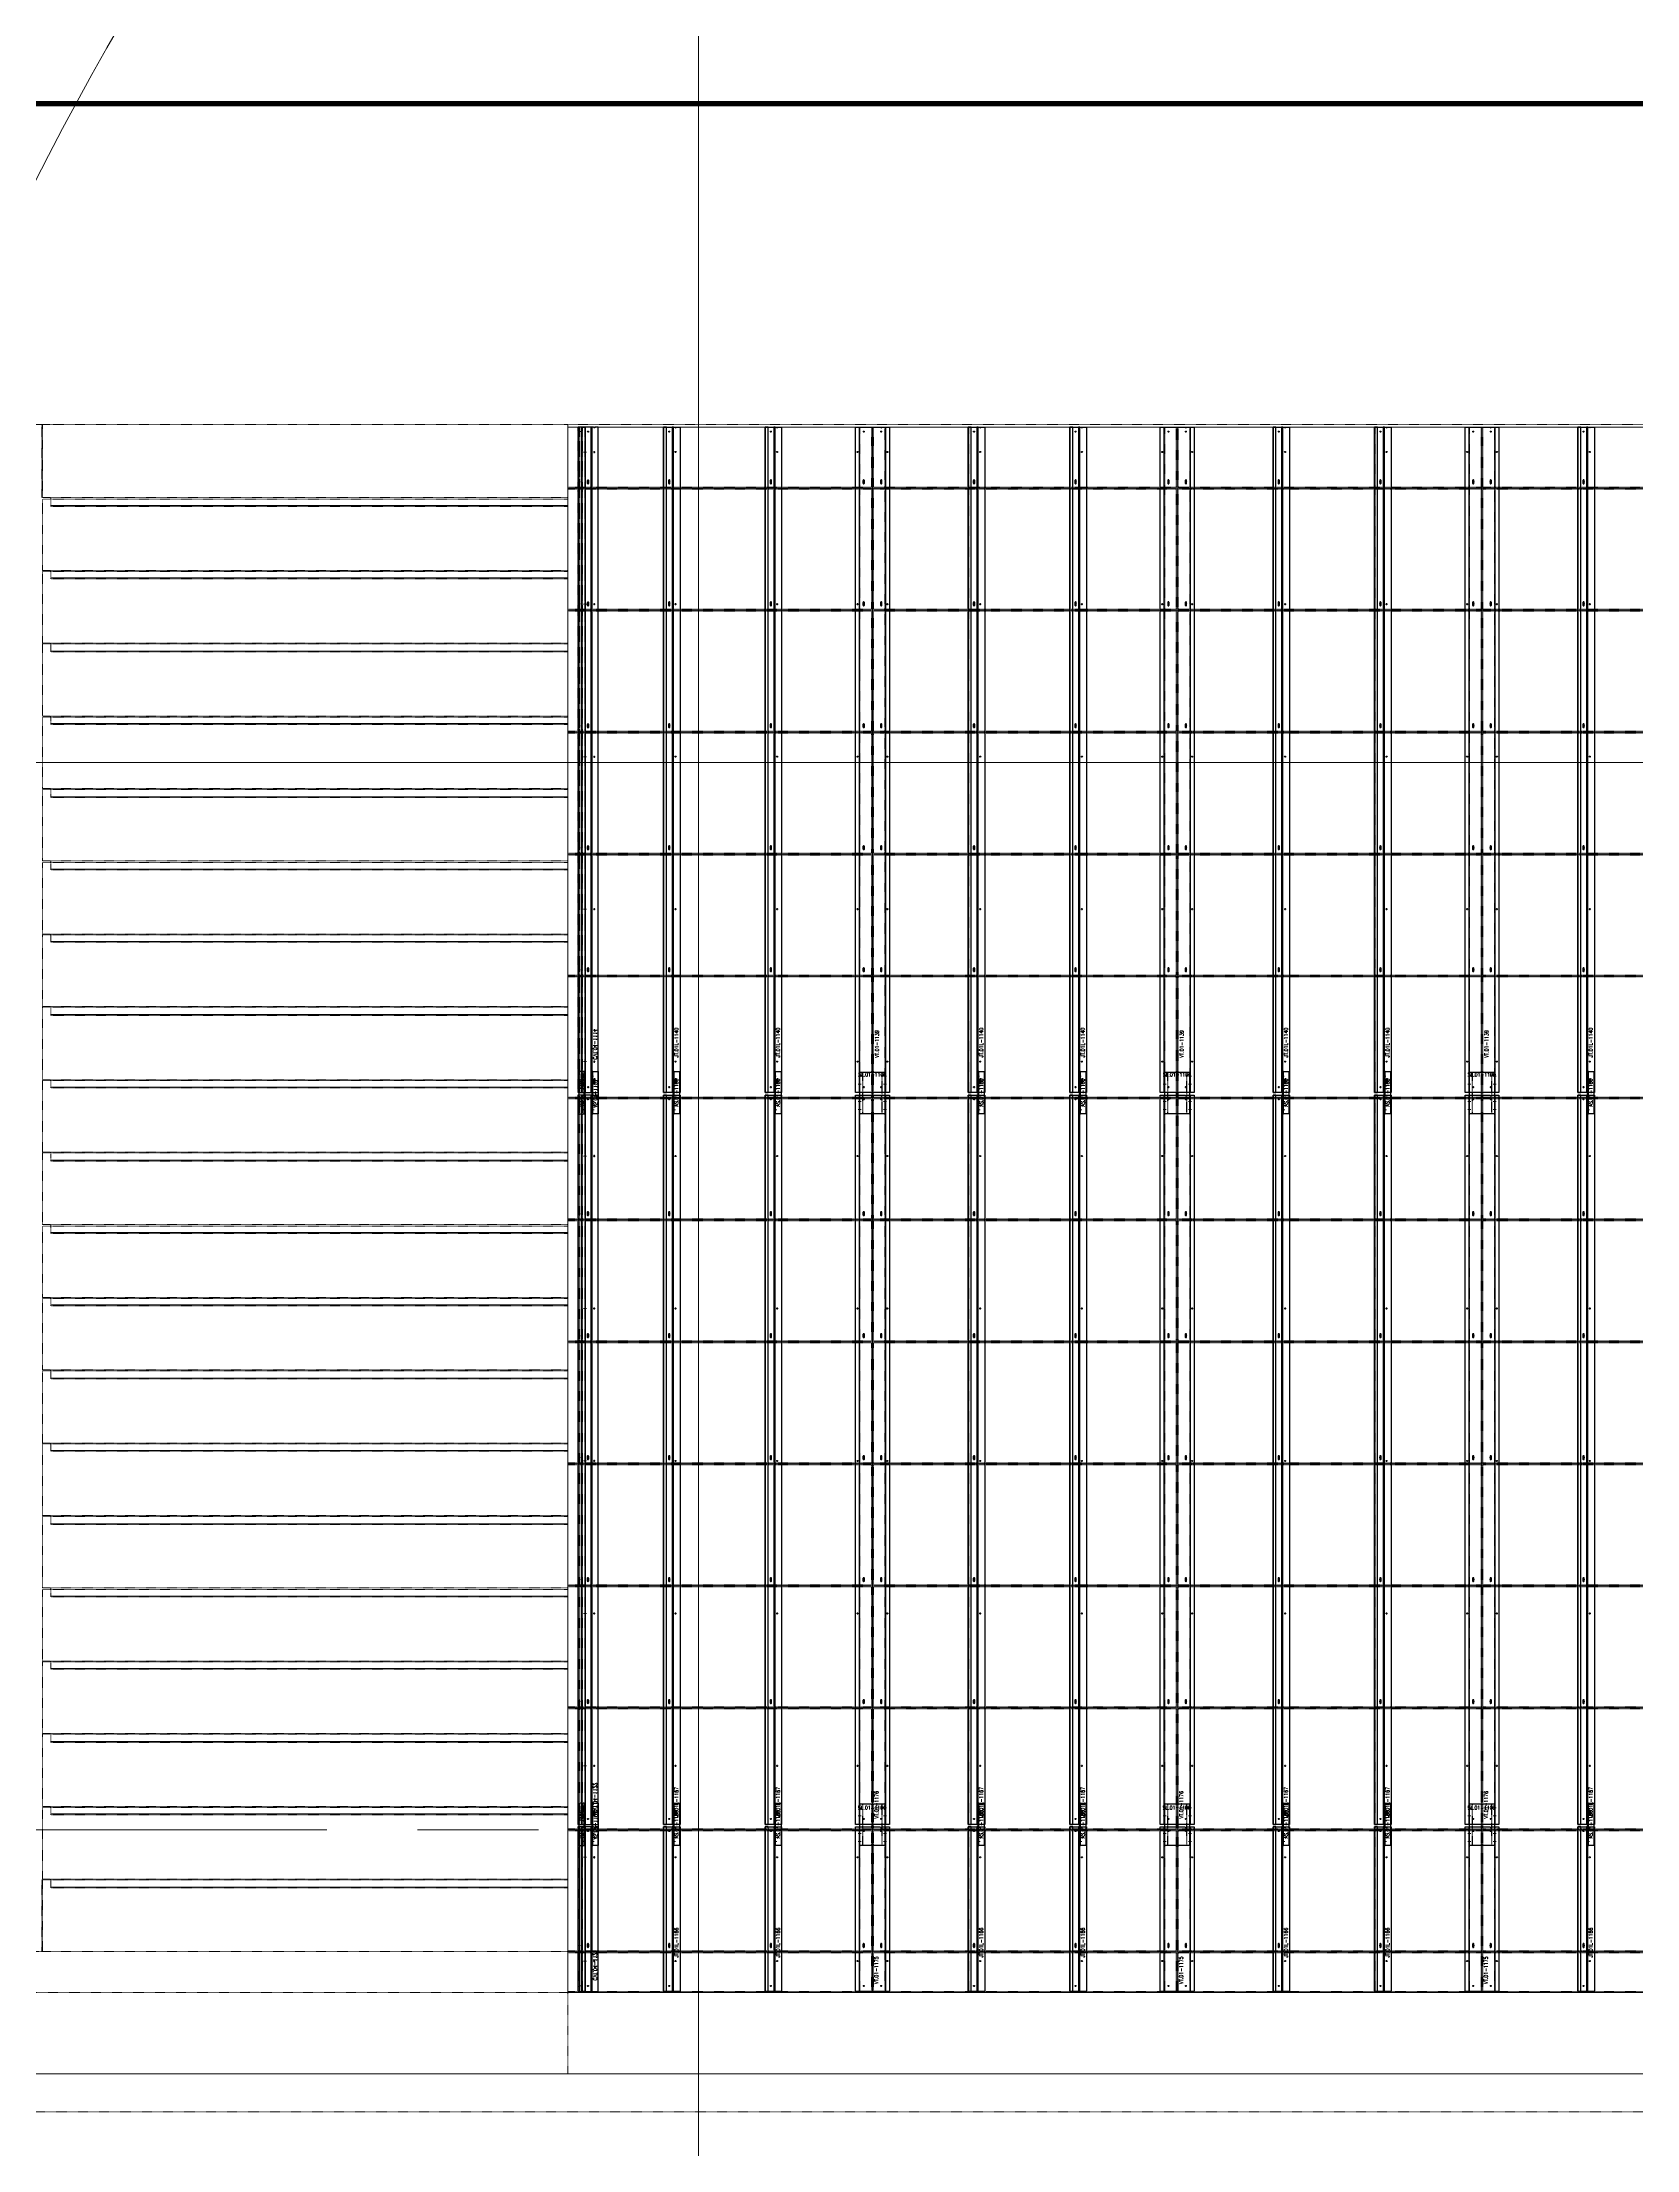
# Model space of a CAD drawing. Header units: inches. Extents: x 841 to 14369, y -4386 to -3225.
# Drawn here: x 5568.3 to 5882.2, y -4053.7 to -3639 of the extents above; entities that cross this region are included whole.
import ezdxf
from ezdxf.xclip import XClip

# ---------------------------------------------------------------- set-up
doc = ezdxf.new("R2010")
doc.units = ezdxf.units.IN
doc.header["$MEASUREMENT"] = 0
doc.header["$XCLIPFRAME"] = 0
for name, pattern in [('INC-200$0$NBK_Hidden', [0.125, 0.083333, -0.041667]), ('NBK_Center', [0.541667, 0.333333, -0.0625, 0.083333, -0.0625]), ('NBK_Center2', [0.270833, 0.166667, -0.03125, 0.041667, -0.03125]), ('NBK_CenterX2', [1.083333, 0.666667, -0.125, 0.166667, -0.125]), ('NBK_Hidden', [0.125, 0.083333, -0.041667]), ('NBK_Hidden2', [0.0625, 0.041667, -0.020833])]:
    doc.linetypes.add(name, pattern=pattern)
doc.layers.get('Defpoints').update_dxf_attribs({"color": 250, "lineweight": 0})
for name, color, linetype, lineweight in [('!Bracket', 11, 'Continuous', 25), ('!Clip - bent', 20, 'Continuous', 25), ('!Dimension', 50, 'Continuous', 5), ('!Extrusion', 140, 'Continuous', 25), ('!Gridline', 112, 'NBK_CenterX2', 5), ('!Linetype_Center', 220, 'NBK_Center', 9), ('!Linetype_Center2', 222, 'NBK_Center2', 9), ('!Linetype_Hidden', 210, 'NBK_Hidden', 9), ('!Misc2', 252, 'NBK_Hidden2', 5), ('INC-200$0$!Linetype_Hidden', 210, 'INC-200$0$NBK_Hidden', 9)]:
    doc.layers.add(name, color=color, linetype=linetype, lineweight=lineweight)
doc.styles.add('Romans', font='romans.shx', dxfattribs={"width": 0.8})

# ---------------------------------------------------------------- blocks, each defined once
blk = doc.blocks.new('A$C5F5E0350')
for p, q in [((-1104, -364.16), (-1104, 165.69)), ((370.98, 0), (-1596.96, 0)), ((-1596.96, -258), (370.98, -258))]:
    blk.add_line(p, q)
blk = doc.blocks.new('A$C5F5E04A0')
at = {"layer": '!Linetype_Center2', "linetype": 'Continuous'}
for p, q in [((-1129.74, 16), (-1129.74, 324)), ((-204.25, 324), (-1129.74, 324)), ((-1069.75, 16), (-1069.75, 324)), ((-1009.75, 16), (-1009.75, 324)), ((-949.75, 16), (-949.75, 324)), ((-1129.74, 312), (-204.25, 312)), ((-1129.74, 288), (-204.25, 288)), ((-1129.74, 264), (-204.25, 264)), ((-1129.74, 240), (-204.25, 240)), ((-1129.74, 216), (-204.25, 216)), ((-1129.74, 192), (-204.25, 192)), ((-1129.74, 168), (-204.25, 168)), ((-1129.74, 144), (-204.25, 144)), ((-1129.74, 120), (-204.25, 120)), ((-1129.74, 96), (-204.25, 96)), ((-1129.74, 72), (-204.25, 72)), ((-1129.74, 48), (-204.25, 48)), ((-1129.74, 24), (-204.25, 24)), ((-1129.74, 16), (-204.25, 16))]:
    blk.add_line(p, q, dxfattribs=at)
at = {"layer": 'INC-200$0$!Linetype_Hidden'}
for points in [[(-1069.94, 324), (-1129.74, 324), (-1129.74, 312.19), (-1069.94, 312.19)], [(-1069.56, 324), (-1009.94, 324), (-1009.94, 312.19), (-1069.56, 312.19)], [(-949.94, 324), (-1009.56, 324), (-1009.56, 312.19), (-949.94, 312.19)], [(-949.56, 324), (-889.94, 324), (-889.94, 312.19), (-949.56, 312.19)], [(-1129.74, 288.19), (-1069.94, 288.19), (-1069.94, 311.81), (-1129.74, 311.81)], [(-1009.94, 288.19), (-1069.56, 288.19), (-1069.56, 311.81), (-1009.94, 311.81)], [(-1009.56, 288.19), (-949.94, 288.19), (-949.94, 311.81), (-1009.56, 311.81)], [(-889.94, 288.19), (-949.56, 288.19), (-949.56, 311.81), (-889.94, 311.81)], [(-1129.74, 287.81), (-1069.94, 287.81), (-1069.94, 264.19), (-1129.74, 264.19)], [(-1009.94, 287.81), (-1069.56, 287.81), (-1069.56, 264.19), (-1009.94, 264.19)], [(-1009.56, 287.81), (-949.94, 287.81), (-949.94, 264.19), (-1009.56, 264.19)], [(-889.94, 287.81), (-949.56, 287.81), (-949.56, 264.19), (-889.94, 264.19)], [(-1129.74, 240.19), (-1069.94, 240.19), (-1069.94, 263.81), (-1129.74, 263.81)], [(-1009.94, 240.19), (-1069.56, 240.19), (-1069.56, 263.81), (-1009.94, 263.81)], [(-1009.56, 240.19), (-949.94, 240.19), (-949.94, 263.81), (-1009.56, 263.81)], [(-889.94, 240.19), (-949.56, 240.19), (-949.56, 263.81), (-889.94, 263.81)], [(-1129.74, 239.81), (-1069.94, 239.81), (-1069.94, 216.19), (-1129.74, 216.19)], [(-1009.94, 239.81), (-1069.56, 239.81), (-1069.56, 216.19), (-1009.94, 216.19)], [(-1009.56, 239.81), (-949.94, 239.81), (-949.94, 216.19), (-1009.56, 216.19)], [(-889.94, 239.81), (-949.56, 239.81), (-949.56, 216.19), (-889.94, 216.19)], [(-1129.74, 192.19), (-1069.94, 192.19), (-1069.94, 215.81), (-1129.74, 215.81)], [(-1009.94, 192.19), (-1069.56, 192.19), (-1069.56, 215.81), (-1009.94, 215.81)], [(-1009.56, 192.19), (-949.94, 192.19), (-949.94, 215.81), (-1009.56, 215.81)], [(-889.94, 192.19), (-949.56, 192.19), (-949.56, 215.81), (-889.94, 215.81)], [(-1129.74, 191.81), (-1069.94, 191.81), (-1069.94, 168.19), (-1129.74, 168.19)], [(-1009.94, 191.81), (-1069.56, 191.81), (-1069.56, 168.19), (-1009.94, 168.19)], [(-1009.56, 191.81), (-949.94, 191.81), (-949.94, 168.19), (-1009.56, 168.19)], [(-889.94, 191.81), (-949.56, 191.81), (-949.56, 168.19), (-889.94, 168.19)], [(-1129.74, 144.19), (-1069.94, 144.19), (-1069.94, 167.81), (-1129.74, 167.81)], [(-1009.94, 144.19), (-1069.56, 144.19), (-1069.56, 167.81), (-1009.94, 167.81)], [(-1009.56, 144.19), (-949.94, 144.19), (-949.94, 167.81), (-1009.56, 167.81)], [(-889.94, 144.19), (-949.56, 144.19), (-949.56, 167.81), (-889.94, 167.81)], [(-1129.74, 143.81), (-1069.94, 143.81), (-1069.94, 120.19), (-1129.74, 120.19)], [(-1009.94, 143.81), (-1069.56, 143.81), (-1069.56, 120.19), (-1009.94, 120.19)], [(-1009.56, 143.81), (-949.94, 143.81), (-949.94, 120.19), (-1009.56, 120.19)], [(-889.94, 143.81), (-949.56, 143.81), (-949.56, 120.19), (-889.94, 120.19)], [(-1129.74, 96.19), (-1069.94, 96.19), (-1069.94, 119.81), (-1129.74, 119.81)], [(-1009.94, 96.19), (-1069.56, 96.19), (-1069.56, 119.81), (-1009.94, 119.81)], [(-1009.56, 96.19), (-949.94, 96.19), (-949.94, 119.81), (-1009.56, 119.81)], [(-889.94, 96.19), (-949.56, 96.19), (-949.56, 119.81), (-889.94, 119.81)], [(-1129.74, 95.81), (-1069.94, 95.81), (-1069.94, 72.19), (-1129.74, 72.19)], [(-1009.94, 95.81), (-1069.56, 95.81), (-1069.56, 72.19), (-1009.94, 72.19)], [(-1009.56, 95.81), (-949.94, 95.81), (-949.94, 72.19), (-1009.56, 72.19)], [(-889.94, 95.81), (-949.56, 95.81), (-949.56, 72.19), (-889.94, 72.19)], [(-1129.74, 71.81), (-1069.94, 71.81), (-1069.94, 48.19), (-1129.74, 48.19)], [(-1009.94, 71.81), (-1069.56, 71.81), (-1069.56, 48.19), (-1009.94, 48.19)], [(-1009.56, 71.81), (-949.94, 71.81), (-949.94, 48.19), (-1009.56, 48.19)], [(-889.94, 71.81), (-949.56, 71.81), (-949.56, 48.19), (-889.94, 48.19)], [(-1129.74, 47.81), (-1069.94, 47.81), (-1069.94, 24.19), (-1129.74, 24.19)], [(-1009.94, 47.81), (-1069.56, 47.81), (-1069.56, 24.19), (-1009.94, 24.19)], [(-1009.56, 47.81), (-949.94, 47.81), (-949.94, 24.19), (-1009.56, 24.19)], [(-889.94, 47.81), (-949.56, 47.81), (-949.56, 24.19), (-889.94, 24.19)], [(-1129.74, 23.81), (-1069.94, 23.81), (-1069.94, 16.19), (-1129.74, 16.19)], [(-1009.94, 23.81), (-1069.56, 23.81), (-1069.56, 16.19), (-1009.94, 16.19)], [(-1009.56, 23.81), (-949.94, 23.81), (-949.94, 16.19), (-1009.56, 16.19)], [(-889.94, 23.81), (-949.56, 23.81), (-949.56, 16.19), (-889.94, 16.19)]]:
    blk.add_lwpolyline(points, close=True, dxfattribs=at)
blk = doc.blocks.new('A$C5F5E0AF2')
for p, q in [((16.75, 66.5), (-1129.74, 66.5)), ((-1129.74, 66.5), (-1129.74, -258))]:
    blk.add_line(p, q)
at = {"lineweight": 13}
for points in [[(-1233.29, 52.16), (-1233.29, 66.5), (-1338.41, 66.5), (-1338.41, 52.16), (-1234.89, 52.16), (-1234.89, 51.84), (-1338.41, 51.84), (-1338.41, 37.76), (-1234.89, 37.76), (-1234.89, 52), (-1234.89, 66.5), (-1234.73, 66.5), (-1231.53, 66.5)], [(-1129.74, 50.4), (-1231.53, 50.4), (-1231.53, 50.56), (-1231.53, 51.84), (-1231.53, 52.16), (-1231.53, 52), (-1231.53, 51.84)], [(-1129.74, 52.16), (-1129.74, 51.84)], [(-1129.74, 36.16), (-1231.53, 36.16), (-1231.53, 36.32), (-1231.53, 37.6), (-1231.53, 37.76), (-1231.53, 37.6)], [(-1231.53, 37.76), (-1231.53, 37.76)], [(-1129.74, 37.76), (-1129.74, 37.6)], [(-1129.74, 23.52), (-1129.74, 23.36), (-1233.13, 23.36), (-1233.13, 9.12), (-1129.74, 9.12), (-1129.74, 21.76), (-1129.74, 21.92), (-1129.74, 23.2)], [(-1231.53, 23.36), (-1231.53, 23.36)], [(-1129.74, 21.76), (-1231.53, 21.76), (-1231.53, 21.92), (-1231.53, 23.2)], [(-1231.53, 9.12), (-1231.53, 9.12)], [(-1129.74, 7.52), (-1231.53, 7.52), (-1231.53, 7.68), (-1231.53, 8.96), (-1231.53, 9.12), (-1231.53, 8.96)], [(-1129.74, 9.12), (-1129.74, 8.96)], [(-1129.74, -5.12), (-1129.74, -5.28), (-1233.13, -5.28), (-1233.13, -19.36), (-1129.74, -19.36), (-1129.74, -6.88), (-1129.74, -6.72), (-1129.74, -5.44)], [(-1231.53, -5.28), (-1231.53, -5.28)], [(-1129.74, -6.88), (-1231.53, -6.88), (-1231.53, -6.72), (-1231.53, -5.44)], [(-1129.74, -21.12), (-1231.53, -21.12), (-1231.53, -20.96), (-1231.53, -19.68), (-1231.53, -19.36), (-1231.53, -19.52), (-1231.53, -19.68)], [(-1129.74, -19.36), (-1129.74, -19.68)], [(-1129.74, -35.36), (-1231.53, -35.36), (-1231.53, -35.2), (-1231.53, -33.92), (-1231.53, -33.76), (-1231.53, -33.92)], [(-1231.53, -33.76), (-1231.53, -33.76)], [(-1129.74, -33.76), (-1129.74, -33.92)], [(-1129.74, -48), (-1129.74, -48.16), (-1233.13, -48.16), (-1233.13, -62.4), (-1129.74, -62.4), (-1129.74, -49.76), (-1129.74, -49.6), (-1129.74, -48.32)], [(-1231.53, -48.16), (-1231.53, -48.16)], [(-1129.74, -49.76), (-1231.53, -49.76), (-1231.53, -49.6), (-1231.53, -48.32)], [(-1129.74, -64), (-1231.53, -64), (-1231.53, -63.84), (-1231.53, -62.56), (-1231.53, -62.4), (-1231.53, -62.56)], [(-1231.53, -62.4), (-1231.53, -62.4)], [(-1129.74, -62.4), (-1129.74, -62.56)], [(-1129.74, -76.64), (-1129.74, -76.8), (-1233.13, -76.8), (-1233.13, -90.88), (-1129.74, -90.88), (-1129.74, -78.4), (-1129.74, -78.24), (-1129.74, -76.96)], [(-1231.53, -76.8), (-1231.53, -76.8)], [(-1129.74, -78.4), (-1231.53, -78.4), (-1231.53, -78.24), (-1231.53, -76.96)], [(-1129.74, -92.64), (-1231.53, -92.64), (-1231.53, -92.48), (-1231.53, -91.2), (-1231.53, -90.88), (-1231.53, -91.04), (-1231.53, -91.2)], [(-1129.74, -90.88), (-1129.74, -91.2)], [(-1129.74, -106.88), (-1231.53, -106.88), (-1231.53, -106.72), (-1231.53, -105.44), (-1231.53, -105.28), (-1231.53, -105.44)], [(-1231.53, -105.28), (-1231.53, -105.28)], [(-1129.74, -105.28), (-1129.74, -105.44)], [(-1129.74, -119.52), (-1129.74, -119.68), (-1233.13, -119.68), (-1233.13, -133.92), (-1129.74, -133.92), (-1129.74, -121.28), (-1129.74, -121.12), (-1129.74, -119.84)], [(-1231.53, -119.68), (-1231.53, -119.68)], [(-1129.74, -121.28), (-1231.53, -121.28), (-1231.53, -121.12), (-1231.53, -119.84)], [(-1129.74, -135.52), (-1231.53, -135.52), (-1231.53, -135.36), (-1231.53, -134.08), (-1231.53, -133.92), (-1231.53, -134.08)], [(-1231.53, -133.92), (-1231.53, -133.92)], [(-1129.74, -133.92), (-1129.74, -134.08)], [(-1129.74, -148.16), (-1129.74, -148.32), (-1233.13, -148.32), (-1233.13, -162.4), (-1129.74, -162.4), (-1129.74, -149.92), (-1129.74, -149.76), (-1129.74, -148.48)], [(-1231.53, -148.32), (-1231.53, -148.32)], [(-1129.74, -149.92), (-1231.53, -149.92), (-1231.53, -149.76), (-1231.53, -148.48)], [(-1129.74, -164.16), (-1231.53, -164.16), (-1231.53, -164), (-1231.53, -162.72), (-1231.53, -162.4), (-1231.53, -162.56), (-1231.53, -162.72)], [(-1129.74, -162.4), (-1129.74, -162.72)], [(-1129.74, -178.4), (-1231.53, -178.4), (-1231.53, -178.24), (-1231.53, -176.96), (-1231.53, -176.8), (-1231.53, -176.96)], [(-1231.53, -176.8), (-1231.53, -176.8)], [(-1129.74, -176.8), (-1129.74, -176.96)], [(-1129.74, -191.04), (-1129.74, -191.2), (-1233.13, -191.2), (-1233.13, -205.44), (-1129.74, -205.44), (-1129.74, -192.8), (-1129.74, -192.64), (-1129.74, -191.36)], [(-1231.53, -191.2), (-1231.53, -191.2)], [(-1129.74, -192.8), (-1231.53, -192.8), (-1231.53, -192.64), (-1231.53, -191.36)], [(-1231.53, -233.92), (-1234.73, -233.92), (-1234.89, -233.92), (-1234.89, -219.84), (-1234.89, -205.44), (-1234.89, -205.6), (-1338.41, -205.6), (-1338.41, -219.68), (-1234.89, -219.68), (-1234.89, -219.84), (-1338.41, -219.84), (-1338.41, -233.92), (-1233.29, -233.92), (-1233.29, -219.84)], [(-1129.74, -207.04), (-1231.53, -207.04), (-1231.53, -206.88), (-1231.53, -205.6), (-1231.53, -205.44), (-1231.53, -205.6)], [(-1231.53, -205.44), (-1231.53, -205.44)], [(-1129.74, -205.44), (-1129.74, -205.6)], [(-1129.74, -219.68), (-1129.74, -219.84), (-1233.13, -219.84), (-1233.13, -233.92), (-1129.74, -233.92), (-1129.74, -221.44), (-1129.74, -221.28), (-1129.74, -220)], [(-1231.53, -219.84), (-1231.53, -219.84)], [(-1129.74, -221.44), (-1231.53, -221.44), (-1231.53, -221.28), (-1231.53, -220)]]:
    blk.add_lwpolyline(points, dxfattribs=at)
for points in [[(-1233.13, 52.16), (-1129.74, 52.16), (-1129.74, 66.5), (-1233.13, 66.5)], [(-1233.13, 37.76), (-1129.74, 37.76), (-1129.74, 50.4), (-1129.74, 50.56), (-1129.74, 51.84), (-1233.13, 51.84)], [(-1129.74, 50.56), (-1231.53, 50.56)], [(-1233.13, 23.52), (-1129.74, 23.52), (-1129.74, 36.16), (-1129.74, 36.32), (-1129.74, 37.6), (-1233.13, 37.6)], [(-1129.74, 36.32), (-1231.53, 36.32)], [(-1231.53, 23.36), (-1231.53, 23.52)], [(-1129.74, 21.92), (-1231.53, 21.92)], [(-1233.13, -5.12), (-1129.74, -5.12), (-1129.74, 7.52), (-1129.74, 7.68), (-1129.74, 8.96), (-1233.13, 8.96)], [(-1129.74, 7.68), (-1231.53, 7.68)], [(-1231.53, -5.28), (-1231.53, -5.12)], [(-1129.74, -6.72), (-1231.53, -6.72)], [(-1233.13, -33.76), (-1129.74, -33.76), (-1129.74, -21.12), (-1129.74, -20.96), (-1129.74, -19.68), (-1233.13, -19.68)], [(-1129.74, -20.96), (-1231.53, -20.96)], [(-1233.13, -48), (-1129.74, -48), (-1129.74, -35.36), (-1129.74, -35.2), (-1129.74, -33.92), (-1233.13, -33.92)], [(-1129.74, -35.2), (-1231.53, -35.2)], [(-1231.53, -48.16), (-1231.53, -48)], [(-1129.74, -49.6), (-1231.53, -49.6)], [(-1233.13, -76.64), (-1129.74, -76.64), (-1129.74, -64), (-1129.74, -63.84), (-1129.74, -62.56), (-1233.13, -62.56)], [(-1129.74, -63.84), (-1231.53, -63.84)], [(-1231.53, -76.8), (-1231.53, -76.64)], [(-1129.74, -78.24), (-1231.53, -78.24)], [(-1233.13, -105.28), (-1129.74, -105.28), (-1129.74, -92.64), (-1129.74, -92.48), (-1129.74, -91.2), (-1233.13, -91.2)], [(-1129.74, -92.48), (-1231.53, -92.48)], [(-1233.13, -119.52), (-1129.74, -119.52), (-1129.74, -106.88), (-1129.74, -106.72), (-1129.74, -105.44), (-1233.13, -105.44)], [(-1129.74, -106.72), (-1231.53, -106.72)], [(-1231.53, -119.68), (-1231.53, -119.52)], [(-1129.74, -121.12), (-1231.53, -121.12)], [(-1233.13, -148.16), (-1129.74, -148.16), (-1129.74, -135.52), (-1129.74, -135.36), (-1129.74, -134.08), (-1233.13, -134.08)], [(-1129.74, -135.36), (-1231.53, -135.36)], [(-1231.53, -148.32), (-1231.53, -148.16)], [(-1129.74, -149.76), (-1231.53, -149.76)], [(-1233.13, -176.8), (-1129.74, -176.8), (-1129.74, -164.16), (-1129.74, -164), (-1129.74, -162.72), (-1233.13, -162.72)], [(-1129.74, -164), (-1231.53, -164)], [(-1233.13, -191.04), (-1129.74, -191.04), (-1129.74, -178.4), (-1129.74, -178.24), (-1129.74, -176.96), (-1233.13, -176.96)], [(-1129.74, -178.24), (-1231.53, -178.24)], [(-1231.53, -191.2), (-1231.53, -191.04)], [(-1129.74, -192.64), (-1231.53, -192.64)], [(-1233.13, -219.68), (-1129.74, -219.68), (-1129.74, -207.04), (-1129.74, -206.88), (-1129.74, -205.6), (-1233.13, -205.6)], [(-1129.74, -206.88), (-1231.53, -206.88)], [(-1231.53, -219.84), (-1231.53, -219.68)], [(-1129.74, -221.28), (-1231.53, -221.28)]]:
    blk.add_lwpolyline(points, close=True, dxfattribs=at)
for points in [[(-1326.09, -242), (16.75, -242), (16.75, -258), (-1326.09, -258)], [(-1355.85, -265.5), (39.22, -265.5), (39.22, -258), (-1355.85, -258)]]:
    blk.add_lwpolyline(points, close=True)
blk = doc.blocks.new('A$C5F5F6268')
at = {"layer": '!Linetype_Hidden'}
blk.add_blockref('A$C5F5E0AF2', (0, 0), dxfattribs=at)
at = {"color": 1}
blk.add_blockref('A$C5F5E04A0', (0, -258), dxfattribs=at)
blk = doc.blocks.new('GRID_ELEV EAST_E')
at = {"layer": '!Gridline'}
for p, q in [((1.6301, -3.0856, 0.1581), (1.6301, 12.211, -9.4452)), ((-6.0487, 8.4812), (9.732, 8.4812)), ((-6.0487, 7.0113), (11.0095, 7.0113)), ((-6.0487, 6.6753), (11.0095, 6.6753))]:
    blk.add_line(p, q, dxfattribs=at)
blk = doc.blocks.new('HOLE SECTION')
at = {"layer": '!Linetype_Center2'}
blk.add_line((-0.33, 0), (0.26, 0), dxfattribs=at)
at = {"layer": '!Misc2'}
blk.add_lwpolyline([(-0.09, 0.1), (0, 0.1), (0, -0.1), (-0.09, -0.1)], close=True, dxfattribs=at)
blk = doc.blocks.new('TAP HOLE_5mm')
at = {"layer": '!Linetype_Center2'}
for points in [[(-0.18, 0), (0.18, 0)], [(0, 0.18), (0, -0.18)]]:
    blk.add_lwpolyline(points, dxfattribs=at)
blk.add_circle((0, 0), 0.101)
blk = doc.blocks.new('WEEP HOLE')
at = {"layer": '!Linetype_Center'}
for p, q in [((-0.22, 0.37), (0.22, 0.37)), ((0, 0.83), (0, -0.08))]:
    blk.add_line(p, q, dxfattribs=at)
at = {"color": 0}
blk.add_lwpolyline([(-0.14, 0.61), (-0.14, 0.14, 0.414214), (0, 0, 0.414214), (0.14, 0.14), (0.14, 0.61, 0.414214), (0, 0.75, 0.414214)], format="xyb", close=True, dxfattribs=at)
blk = doc.blocks.new('19mm WEEP HOLE')
at = {"layer": '!Linetype_Center'}
blk.add_line((-0.37, 0.2), (-0.37, -0.12), dxfattribs=at)
at = {"linetype": 'NBK_Hidden'}
blk.add_lwpolyline([(-0.75, 0.08), (0, 0.08), (0, 0), (-0.75, 0)], close=True, dxfattribs=at)
blk = doc.blocks.new('CLEAR SECTION HOLE')
at = {"layer": '!Linetype_Center2'}
blk.add_line((-0.33, 0), (0.26, 0), dxfattribs=at)
at = {"layer": '!Misc2'}
blk.add_lwpolyline([(-0.08, 0.1), (0, 0.1), (0, -0.1), (-0.08, -0.1)], close=True, dxfattribs=at)
blk = doc.blocks.new('SECTION CLEAR HOLE 1')
at = {"layer": '!Linetype_Center2'}
blk.add_line((-0.33, 0, 0), (0.26, 0, 0), dxfattribs=at)
at = {"layer": '!Misc2'}
blk.add_lwpolyline([(-0.12, 0.1), (0, 0.1), (0, -0.1), (-0.12, -0.1)], close=True, dxfattribs=at)
blk = doc.blocks.new('SLOTTED SECTION1')
at = {"layer": '!Linetype_Center2'}
blk.add_lwpolyline([(-0.24, 0), (0.12, 0)], dxfattribs=at)
at = {"layer": '!Misc2'}
blk.add_lwpolyline([(-0.12, 0.47), (0, 0.47), (0, -0.47), (-0.12, -0.47)], close=True, dxfattribs=at)
blk = doc.blocks.new('SLOTTED HOLE 1')
at = {"layer": '!Linetype_Center'}
for p, q in [((0, 0.55), (0, -0.55)), ((-0.22, 0), (0.22, 0))]:
    blk.add_line(p, q, dxfattribs=at)
at = {"color": 0}
blk.add_lwpolyline([(-0.14, 0.33), (-0.14, -0.33, 0.414214), (0, -0.47, 0.414214), (0.14, -0.33), (0.14, 0.33, 0.414214), (0, 0.47, 0.414214)], format="xyb", close=True, dxfattribs=at)
blk = doc.blocks.new('SL.01-1101')
at = {"layer": '!Bracket'}
for points in [[(4.65, -1.3), (4.65, -0.12), (-3.67, -0.12), (-3.67, -1.3)], [(-3.67, -1.3), (-3.67, -1.18), (4.65, -1.18), (4.65, -1.3)]]:
    blk.add_lwpolyline(points, close=True, dxfattribs=at)
at = {"layer": '!Dimension', "xscale": -1, "rotation": 270}
for name, p in [('SECTION CLEAR HOLE 1', (-2.88, -1.18)), ('SECTION CLEAR HOLE 1', (-1.3, -1.18)), ('SLOTTED SECTION1', (2.15, -1.18)), ('SLOTTED SECTION1', (3.73, -1.18))]:
    blk.add_blockref(name, p, dxfattribs=at)
at = {"layer": '!Extrusion', "xscale": -1, "rotation": 270}
blk.add_blockref('TAP HOLE_5mm', (-2.09, -0.83), dxfattribs=at)
at = {"layer": '!Extrusion', "linetype": 'NBK_Hidden', "xscale": -1, "rotation": 270}
blk.add_blockref('SLOTTED HOLE 1', (2.75, -0.83), dxfattribs=at)
at = {"layer": 'Defpoints', "color": 30, "insert": (0.32, -0.6), "char_height": 0.75, "width": 1.65, "attachment_point": 5, "style": 'Romans'}
blk.add_mtext('AS.01-1101', dxfattribs=at)
blk = doc.blocks.new('AS.01-1100-')
at = {"layer": '!Bracket'}
for points in [[(4.65, 1.33), (4.65, 0.15), (-3.67, 0.15), (-3.67, 1.33)], [(-3.67, 1.33), (-3.67, 1.21), (4.65, 1.21), (4.65, 1.33)]]:
    blk.add_lwpolyline(points, close=True, dxfattribs=at)
at = {"layer": '!Dimension', "rotation": 270}
for name, p in [('SECTION CLEAR HOLE 1', (-2.09, 1.21)), ('SLOTTED SECTION1', (2.75, 1.21))]:
    blk.add_blockref(name, p, dxfattribs=at)
at = {"layer": '!Extrusion', "rotation": 270}
for p in [(-2.88, 0.86, 0), (-1.3, 0.86, 0)]:
    blk.add_blockref('TAP HOLE_5mm', p, dxfattribs=at)
at = {"layer": '!Extrusion', "linetype": 'NBK_Hidden', "rotation": 270}
for p in [(2.15, 0.86), (3.73, 0.86)]:
    blk.add_blockref('SLOTTED HOLE 1', p, dxfattribs=at)
at = {"layer": 'Defpoints', "color": 30, "insert": (0.49, 0.74), "char_height": 0.75, "width": 1.65, "attachment_point": 5, "style": 'Romans'}
blk.add_mtext('AS.01-1100', dxfattribs=at)
blk = doc.blocks.new('CVT.04-1122')
at = {"layer": '!Extrusion'}
blk.add_lwpolyline([(0, 0), (0, 143.5), (0.63, 143.5, 1), (0.91, 143.5), (3.97, 143.5), (3.97, 0)], format="xyb", close=True, dxfattribs=at)
for points in [[(1.18, 0), (1.18, 143.5), (1.44, 143.5), (1.44, 0)], [(3.21, 0), (3.21, 143.5), (2.56, 143.5), (2.56, 0)]]:
    blk.add_lwpolyline(points, close=True, dxfattribs=at)
at = {"layer": '!Extrusion', "linetype": 'NBK_Hidden'}
for points in [[(2.55, 0), (2.55, 143.5), (2.64, 143.5), (2.64, 0)], [(3.11, 0), (3.11, 143.5), (3.21, 143.5), (3.21, 0)], [(3.61, 0), (3.61, 143.5), (3.69, 143.5), (3.69, 0)], [(3.93, 0), (3.93, 143.5), (3.83, 143.5), (3.83, 0)]]:
    blk.add_lwpolyline(points, close=True, dxfattribs=at)
at = {"layer": '!Dimension'}
for name, p in [('CLEAR SECTION HOLE', (3.69, 142.67)), ('HOLE SECTION', (2.64, 131.5)), ('HOLE SECTION', (2.64, 101.5)), ('HOLE SECTION', (2.64, 71.5)), ('HOLE SECTION', (2.64, 41.5)), ('HOLE SECTION', (2.64, 11.5)), ('CLEAR SECTION HOLE', (3.69, 1.06))]:
    blk.add_blockref(name, p, dxfattribs=at)
at = {"layer": '!Extrusion', "xscale": -1}
for name, p in [('TAP HOLE_5mm', (2, 142.67)), ('WEEP HOLE', (2, 119.78)), ('WEEP HOLE', (2, 95.78)), ('WEEP HOLE', (2, 71.78)), ('WEEP HOLE', (2, 47.78)), ('WEEP HOLE', (2, 23.78)), ('TAP HOLE_5mm', (2, 1.06))]:
    blk.add_blockref(name, p, dxfattribs=at)
at = {"layer": '!Extrusion'}
for p in [(0.77, 131.5), (0.77, 101.5), (0.77, 71.5), (0.77, 41.5), (0.77, 11.5)]:
    blk.add_blockref('TAP HOLE_5mm', p, dxfattribs=at)
at = {"layer": '!Extrusion', "rotation": 270}
for p in [(3.61, 119.78), (3.61, 95.78), (3.61, 71.78), (3.61, 47.78), (3.61, 23.78)]:
    blk.add_blockref('19mm WEEP HOLE', p, dxfattribs=at)
at = {"color": 144, "rotation": 90}
for name, p in [('SL.01-1101', (-0.12, 143.5)), ('AS.01-1100-', (3.97, 143.5))]:
    blk.add_blockref(name, p, dxfattribs=at)
at = {"layer": 'Defpoints', "color": 3, "insert": (0.58, 5.18), "char_height": 0.75, "width": 1.65, "attachment_point": 5, "rotation": 90, "style": 'Romans'}
blk.add_mtext('CVT.04-1122', dxfattribs=at)
blk = doc.blocks.new('CVT.04-1121')
at = {"layer": '!Extrusion'}
blk.add_lwpolyline([(0, 0), (0, 32.4), (0.63, 32.4, 1), (0.91, 32.4), (3.97, 32.4), (3.97, 0)], format="xyb", close=True, dxfattribs=at)
for points in [[(1.18, 0), (1.18, 32.4), (1.44, 32.4), (1.44, 0)], [(3.21, 0), (3.21, 32.4), (2.56, 32.4), (2.56, 0)]]:
    blk.add_lwpolyline(points, close=True, dxfattribs=at)
at = {"layer": '!Extrusion', "linetype": 'NBK_Hidden'}
for points in [[(2.55, 0), (2.55, 32.4), (2.64, 32.4), (2.64, 0)], [(3.11, 0), (3.11, 32.4), (3.21, 32.4), (3.21, 0)], [(3.61, 0), (3.61, 32.4), (3.69, 32.4), (3.69, 0)], [(3.93, 0), (3.93, 32.4), (3.83, 32.4), (3.83, 0)]]:
    blk.add_lwpolyline(points, close=True, dxfattribs=at)
at = {"layer": '!Dimension'}
for name, p in [('CLEAR SECTION HOLE', (3.69, 31.57)), ('HOLE SECTION', (2.64, 26.4)), ('HOLE SECTION', (2.64, 6)), ('CLEAR SECTION HOLE', (3.69, 1.09))]:
    blk.add_blockref(name, p, dxfattribs=at)
at = {"layer": '!Extrusion', "xscale": -1}
for name, p in [('TAP HOLE_5mm', (2, 31.57)), ('WEEP HOLE', (2, 8.68)), ('TAP HOLE_5mm', (2, 1.09))]:
    blk.add_blockref(name, p, dxfattribs=at)
at = {"layer": '!Extrusion'}
for p in [(0.77, 26.4), (0.77, 6)]:
    blk.add_blockref('TAP HOLE_5mm', p, dxfattribs=at)
at = {"layer": '!Extrusion', "rotation": 270}
blk.add_blockref('19mm WEEP HOLE', (3.61, 8.68), dxfattribs=at)
at = {"color": 144, "rotation": 90}
for name, p in [('SL.01-1101', (-0.12, 32.4)), ('AS.01-1100-', (3.97, 32.4))]:
    blk.add_blockref(name, p, dxfattribs=at)
at = {"layer": 'Defpoints', "color": 3, "insert": (0.58, 5.18), "char_height": 0.75, "width": 1.65, "attachment_point": 5, "rotation": 90, "style": 'Romans'}
blk.add_mtext('CVT.04-1121', dxfattribs=at)
blk = doc.blocks.new('AS.01-1100')
at = {"layer": '!Bracket'}
for points in [[(-1.3, 4.65), (-0.12, 4.65), (-0.12, -3.67), (-1.3, -3.67)], [(-1.3, -3.67), (-1.18, -3.67), (-1.18, 4.65), (-1.3, 4.65)]]:
    blk.add_lwpolyline(points, close=True, dxfattribs=at)
at = {"layer": '!Dimension'}
for name, p in [('SLOTTED SECTION1', (-1.18, 3.73)), ('SLOTTED SECTION1', (-1.18, 2.15)), ('SECTION CLEAR HOLE 1', (-1.18, -1.3)), ('SECTION CLEAR HOLE 1', (-1.18, -2.88))]:
    blk.add_blockref(name, p, dxfattribs=at)
at = {"layer": '!Extrusion', "linetype": 'NBK_Hidden'}
blk.add_blockref('SLOTTED HOLE 1', (-0.83, 2.75), dxfattribs=at)
at = {"layer": '!Extrusion', "rotation": 360}
blk.add_blockref('TAP HOLE_5mm', (-0.83, -2.09), dxfattribs=at)
at = {"layer": 'Defpoints', "color": 30, "insert": (-0.71, 0.49), "char_height": 0.75, "width": 1.65, "attachment_point": 5, "rotation": 90, "style": 'Romans'}
blk.add_mtext('AS.01-1100', dxfattribs=at)
blk = doc.blocks.new('JT.01L-1167')
at = {"layer": '!Extrusion'}
blk.add_lwpolyline([(3.25, 0), (0, 0), (0, 143.5), (2.22, 143.5, 1), (2.5, 143.5), (3.25, 143.5)], format="xyb", close=True, dxfattribs=at)
at = {"layer": '!Extrusion', "linetype": 'NBK_Hidden'}
for points in [[(0, 143.5), (0, 0), (0.08, 0), (0.08, 143.5)], [(1.87, 143.5), (1.87, 0), (1.95, 0), (1.95, 143.5)]]:
    blk.add_lwpolyline(points, close=True, dxfattribs=at)
at = {"layer": '!Extrusion'}
for points in [[(0, 143.5), (0, 0), (0.57, 0), (0.57, 143.5)], [(1.69, 143.5), (1.69, 0), (1.95, 0), (1.95, 143.5)]]:
    blk.add_lwpolyline(points, close=True, dxfattribs=at)
at = {"layer": '!Dimension'}
blk.add_blockref('AS.01-1100', (3.25, 143.5), dxfattribs=at)
at = {"layer": '!Extrusion', "rotation": 360}
for p in [(1.13, 142.67), (2.36, 131.5), (2.36, 101.5), (2.36, 71.5), (2.36, 41.5), (2.36, 11.5), (1.13, 1.06)]:
    blk.add_blockref('TAP HOLE_5mm', p, dxfattribs=at)
at = {"layer": '!Extrusion'}
for p in [(1.13, 119.78), (1.13, 95.78), (1.13, 71.78), (1.13, 47.78), (1.13, 23.78)]:
    blk.add_blockref('WEEP HOLE', p, dxfattribs=at)
at = {"layer": 'Defpoints', "color": 2, "insert": (2.54, 4.4), "char_height": 0.75, "width": 1.65, "attachment_point": 5, "rotation": 90, "style": 'Romans'}
blk.add_mtext('JT.01L-1167', dxfattribs=at)
blk = doc.blocks.new('JT.01L-1166')
at = {"layer": '!Extrusion'}
blk.add_lwpolyline([(3.25, 0), (0, 0), (0, 32.4), (2.22, 32.4, 1), (2.5, 32.4), (3.25, 32.4)], format="xyb", close=True, dxfattribs=at)
at = {"layer": '!Extrusion', "linetype": 'NBK_Hidden'}
for points in [[(0, 32.4), (0, 0), (0.08, 0), (0.08, 32.4)], [(1.87, 32.4), (1.87, 0), (1.95, 0), (1.95, 32.4)]]:
    blk.add_lwpolyline(points, close=True, dxfattribs=at)
at = {"layer": '!Extrusion'}
for points in [[(0, 32.4), (0, 0), (0.57, 0), (0.57, 32.4)], [(1.69, 32.4), (1.69, 0), (1.95, 0), (1.95, 32.4)]]:
    blk.add_lwpolyline(points, close=True, dxfattribs=at)
at = {"layer": '!Dimension'}
blk.add_blockref('AS.01-1100', (3.25, 32.4), dxfattribs=at)
at = {"layer": '!Extrusion', "rotation": 360}
for p in [(1.13, 31.57), (2.36, 26.4), (2.36, 6), (1.13, 1.09)]:
    blk.add_blockref('TAP HOLE_5mm', p, dxfattribs=at)
at = {"layer": '!Extrusion'}
blk.add_blockref('WEEP HOLE', (1.13, 8.68), dxfattribs=at)
at = {"layer": 'Defpoints', "color": 2, "insert": (2.54, 9.62), "char_height": 0.75, "width": 1.65, "attachment_point": 5, "rotation": 90, "style": 'Romans'}
blk.add_mtext('JT.01L-1166', dxfattribs=at)
blk = doc.blocks.new('SLOTTED SECTION HOLE')
at = {"layer": '!Linetype_Center2'}
blk.add_line((-0.33, 0), (0.26, 0), dxfattribs=at)
at = {"layer": '!Misc2'}
blk.add_lwpolyline([(-0.08, 0.47), (0, 0.47), (0, -0.47), (-0.08, -0.47)], close=True, dxfattribs=at)
blk = doc.blocks.new('VT.01-1176')
at = {"layer": '!Extrusion'}
blk.add_lwpolyline([(-2.45, 148.03), (2.45, 148.03), (2.45, 139.83), (-2.45, 139.83)], close=True, dxfattribs=at)
at = {"layer": '!Extrusion', "linetype": 'NBK_Hidden2'}
blk.add_lwpolyline([(-1.86, 148.03), (1.86, 148.03), (1.86, 139.83), (-1.86, 139.83)], close=True, dxfattribs=at)
at = {"layer": '!Extrusion'}
blk.add_lwpolyline([(3.33, 0), (-3.33, 0), (-3.33, 143.5), (1.58, 143.5, 1), (1.86, 143.5), (3.33, 143.5)], format="xyb", close=True, dxfattribs=at)
blk.add_lwpolyline([(1.86, 143.5), (2.54, 143.5), (2.54, 0), (-2.54, 0), (-2.54, 143.5), (1.58, 143.5)], dxfattribs=at)
at = {"layer": '!Extrusion', "linetype": 'NBK_Hidden'}
blk.add_lwpolyline([(1.86, 143.5), (2.46, 143.5), (2.46, 0), (-2.46, 0), (-2.46, 143.5), (1.58, 143.5)], dxfattribs=at)
at = {"layer": '!Dimension', "rotation": 360}
for name, p in [('CLEAR SECTION HOLE', (-2.46, 142.21)), ('CLEAR SECTION HOLE', (2.54, 142.21)), ('CLEAR SECTION HOLE', (-2.46, 140.63)), ('CLEAR SECTION HOLE', (2.54, 140.63)), ('SLOTTED SECTION HOLE', (-2.46, 3.23)), ('SLOTTED SECTION HOLE', (-2.46, 1.65)), ('SLOTTED SECTION HOLE', (2.54, 3.23)), ('SLOTTED SECTION HOLE', (2.54, 1.65))]:
    blk.add_blockref(name, p, dxfattribs=at)
at = {"layer": '!Extrusion', "rotation": 360}
for name, p in [('TAP HOLE_5mm', (-1.72, 142.67)), ('TAP HOLE_5mm', (1.72, 142.67)), ('TAP HOLE_5mm', (-2.93, 131.5)), ('TAP HOLE_5mm', (2.93, 131.5)), ('WEEP HOLE', (-1.72, 119.78)), ('WEEP HOLE', (1.72, 119.78)), ('TAP HOLE_5mm', (-2.93, 101.5)), ('TAP HOLE_5mm', (2.93, 101.5)), ('WEEP HOLE', (-1.72, 95.78)), ('WEEP HOLE', (1.72, 95.78)), ('TAP HOLE_5mm', (-2.93, 71.5)), ('WEEP HOLE', (-1.72, 71.78)), ('WEEP HOLE', (1.72, 71.78)), ('TAP HOLE_5mm', (2.93, 71.5)), ('WEEP HOLE', (-1.72, 47.78)), ('WEEP HOLE', (1.72, 47.78)), ('TAP HOLE_5mm', (-2.93, 41.5)), ('TAP HOLE_5mm', (2.93, 41.5)), ('WEEP HOLE', (-1.72, 23.78)), ('WEEP HOLE', (1.72, 23.78)), ('TAP HOLE_5mm', (-2.93, 11.5)), ('TAP HOLE_5mm', (2.93, 11.5)), ('TAP HOLE_5mm', (-1.72, 1.06)), ('TAP HOLE_5mm', (1.72, 1.06))]:
    blk.add_blockref(name, p, dxfattribs=at)
at = {"layer": 'Defpoints', "color": 30, "insert": (-0.03, 147.53), "char_height": 0.75, "width": 1.65, "attachment_point": 5, "style": 'Romans'}
blk.add_mtext('SL.01-1100', dxfattribs=at)
at = {"layer": 'Defpoints', "color": 1, "insert": (0.8, 3.84), "char_height": 0.75, "width": 1.65, "attachment_point": 5, "rotation": 90, "style": 'Romans'}
blk.add_mtext('VT.01-1176', dxfattribs=at)
blk = doc.blocks.new('VT.01-1175')
at = {"layer": '!Extrusion'}
blk.add_lwpolyline([(-2.45, 36.93), (2.45, 36.93), (2.45, 28.73), (-2.45, 28.73)], close=True, dxfattribs=at)
at = {"layer": '!Extrusion', "linetype": 'NBK_Hidden2'}
blk.add_lwpolyline([(-1.86, 36.93), (1.86, 36.93), (1.86, 28.73), (-1.86, 28.73)], close=True, dxfattribs=at)
at = {"layer": '!Extrusion'}
blk.add_lwpolyline([(3.33, 0), (-3.33, 0), (-3.33, 32.4), (1.58, 32.4, 1), (1.86, 32.4), (3.33, 32.4)], format="xyb", close=True, dxfattribs=at)
blk.add_lwpolyline([(1.86, 32.4), (2.54, 32.4), (2.54, 0), (-2.54, 0), (-2.54, 32.4), (1.58, 32.4)], dxfattribs=at)
at = {"layer": '!Extrusion', "linetype": 'NBK_Hidden'}
blk.add_lwpolyline([(1.86, 32.4), (2.46, 32.4), (2.46, 0), (-2.46, 0), (-2.46, 32.4), (1.58, 32.4)], dxfattribs=at)
at = {"layer": '!Dimension', "rotation": 360}
for p in [(-2.46, 31.1), (-2.46, 29.52), (2.54, 31.1), (2.54, 29.52)]:
    blk.add_blockref('CLEAR SECTION HOLE', p, dxfattribs=at)
at = {"layer": '!Extrusion'}
for name, p in [('TAP HOLE_5mm', (-1.72, 31.57)), ('TAP HOLE_5mm', (1.72, 31.57)), ('TAP HOLE_5mm', (-2.93, 26.4)), ('TAP HOLE_5mm', (2.93, 26.4)), ('WEEP HOLE', (-1.72, 8.68)), ('WEEP HOLE', (1.72, 8.68)), ('TAP HOLE_5mm', (-2.93, 6)), ('TAP HOLE_5mm', (2.93, 6)), ('TAP HOLE_5mm', (-1.72, 1.09)), ('TAP HOLE_5mm', (1.72, 1.09))]:
    blk.add_blockref(name, p, dxfattribs=at)
at = {"layer": 'Defpoints', "color": 30, "insert": (-0.07, 36.17), "char_height": 0.75, "width": 1.65, "attachment_point": 5, "style": 'Romans'}
blk.add_mtext('SL.01-1100', dxfattribs=at)
at = {"layer": 'Defpoints', "color": 1, "insert": (0.77, 4.18), "char_height": 0.75, "width": 1.65, "attachment_point": 5, "rotation": 90, "style": 'Romans'}
blk.add_mtext('VT.01-1175', dxfattribs=at)
blk = doc.blocks.new('JT.01L-1140')
at = {"layer": '!Extrusion'}
for points in [[(-2.68, 0), (-2.68, 130.92), (-3.25, 130.92), (-3.25, 0)], [(-1.3, 0), (-1.3, 130.92), (-1.56, 130.92), (-1.56, 0)]]:
    blk.add_lwpolyline(points, close=True, dxfattribs=at)
blk.add_lwpolyline([(-3.25, 0), (-3.25, 130.92), (-1.02, 130.92, 1), (-0.75, 130.92), (0, 130.92), (0, 0)], format="xyb", close=True, dxfattribs=at)
at = {"layer": '!Extrusion', "linetype": 'NBK_Hidden'}
for points in [[(-3.17, 0), (-3.17, 130.92), (-3.25, 130.92), (-3.25, 0)], [(-1.3, 0), (-1.3, 130.92), (-1.38, 130.92), (-1.38, 0)]]:
    blk.add_lwpolyline(points, close=True, dxfattribs=at)
at = {"layer": '!Extrusion', "rotation": 360}
for p in [(-2.12, 130.04), (-0.89, 126.03), (-0.89, 96.08), (-0.89, 66.08), (-0.89, 36.08), (-0.89, 6.08), (-2.12, 1.06)]:
    blk.add_blockref('TAP HOLE_5mm', p, dxfattribs=at)
at = {"layer": '!Extrusion'}
for p in [(-2.12, 119.78), (-2.12, 95.78), (-2.12, 71.78), (-2.12, 47.78), (-2.12, 23.78)]:
    blk.add_blockref('WEEP HOLE', p, dxfattribs=at)
at = {"layer": 'Defpoints', "color": 2, "insert": (-0.71, 9.82), "char_height": 0.75, "width": 1.65, "attachment_point": 5, "rotation": 90, "style": 'Romans'}
blk.add_mtext('JT.01L-1140', dxfattribs=at)
blk = doc.blocks.new('VT.01-1139-')
at = {"layer": '!Extrusion'}
blk.add_lwpolyline([(3.33, 0), (-3.33, 0), (-3.33, 130.92), (1.58, 130.92, 1), (1.86, 130.92), (3.33, 130.92)], format="xyb", close=True, dxfattribs=at)
blk.add_lwpolyline([(1.86, 130.92), (2.54, 130.92), (2.54, 0), (-2.54, 0), (-2.54, 130.92), (1.58, 130.92)], dxfattribs=at)
at = {"layer": '!Extrusion', "linetype": 'NBK_Hidden'}
blk.add_lwpolyline([(1.86, 130.92), (2.46, 130.92), (2.46, 0), (-2.46, 0), (-2.46, 130.92), (1.58, 130.92)], dxfattribs=at)
at = {"layer": '!Dimension', "rotation": 360}
for p in [(-2.46, 3.23), (-2.46, 1.65), (2.54, 3.23), (2.54, 1.65)]:
    blk.add_blockref('SLOTTED SECTION HOLE', p, dxfattribs=at)
at = {"layer": '!Extrusion', "rotation": 360}
for name, p in [('TAP HOLE_5mm', (-1.72, 130.04)), ('TAP HOLE_5mm', (1.72, 130.04)), ('TAP HOLE_5mm', (-2.93, 126.03)), ('TAP HOLE_5mm', (2.93, 126.03)), ('WEEP HOLE', (-1.72, 119.78)), ('WEEP HOLE', (1.72, 119.78)), ('TAP HOLE_5mm', (-2.93, 96.08)), ('WEEP HOLE', (-1.72, 95.78)), ('WEEP HOLE', (1.72, 95.78)), ('TAP HOLE_5mm', (2.93, 96.08)), ('WEEP HOLE', (-1.72, 71.78)), ('WEEP HOLE', (1.72, 71.78)), ('TAP HOLE_5mm', (-2.93, 66.08)), ('TAP HOLE_5mm', (2.93, 66.08)), ('WEEP HOLE', (-1.72, 47.78)), ('WEEP HOLE', (1.72, 47.78)), ('TAP HOLE_5mm', (-2.93, 36.08)), ('TAP HOLE_5mm', (2.93, 36.08)), ('WEEP HOLE', (-1.72, 23.78)), ('WEEP HOLE', (1.72, 23.78)), ('TAP HOLE_5mm', (-2.93, 6.08)), ('TAP HOLE_5mm', (2.93, 6.08)), ('TAP HOLE_5mm', (-1.72, 1.06)), ('TAP HOLE_5mm', (1.72, 1.06))]:
    blk.add_blockref(name, p, dxfattribs=at)
at = {"layer": 'Defpoints', "color": 1, "insert": (0.89, 9.54), "char_height": 0.75, "width": 1.65, "attachment_point": 5, "rotation": 90, "style": 'Romans'}
blk.add_mtext('VT.01-1139', dxfattribs=at)
blk = doc.blocks.new('CVT.04-1114-')
at = {"layer": '!Extrusion'}
blk.add_lwpolyline([(-3.97, 0), (-3.97, 130.92), (-3.34, 130.92, 1), (-3.06, 130.92), (0, 130.92), (0, 0)], format="xyb", close=True, dxfattribs=at)
for points in [[(-2.78, 0), (-2.78, 130.92), (-2.53, 130.92), (-2.53, 0)], [(-0.76, 0), (-0.76, 130.92), (-1.41, 130.92), (-1.41, 0)]]:
    blk.add_lwpolyline(points, dxfattribs=at)
at = {"layer": '!Extrusion', "linetype": 'NBK_Hidden'}
for points in [[(-1.42, 0), (-1.42, 130.92), (-1.33, 130.92), (-1.33, 0)], [(-0.86, 0), (-0.86, 130.92), (-0.76, 130.92), (-0.76, 0)], [(-0.35, 0), (-0.35, 130.92), (-0.28, 130.92), (-0.28, 0)], [(-0.04, 0), (-0.04, 130.92), (-0.14, 130.92), (-0.14, 0)]]:
    blk.add_lwpolyline(points, dxfattribs=at)
at = {"layer": '!Dimension', "rotation": 360}
for name, p in [('CLEAR SECTION HOLE', (-0.28, 130.04)), ('HOLE SECTION', (-1.33, 126.03)), ('HOLE SECTION', (-1.33, 96.08)), ('HOLE SECTION', (-1.33, 66.08)), ('HOLE SECTION', (-1.33, 36.08)), ('HOLE SECTION', (-1.33, 6.08)), ('CLEAR SECTION HOLE', (-0.28, 1.06))]:
    blk.add_blockref(name, p, dxfattribs=at)
at = {"layer": '!Extrusion', "xscale": -1}
for name, p in [('TAP HOLE_5mm', (-1.97, 130.04)), ('WEEP HOLE', (-1.97, 119.78)), ('WEEP HOLE', (-1.97, 95.78)), ('WEEP HOLE', (-1.97, 71.78)), ('WEEP HOLE', (-1.97, 47.78)), ('WEEP HOLE', (-1.97, 23.78)), ('TAP HOLE_5mm', (-1.97, 1.06))]:
    blk.add_blockref(name, p, dxfattribs=at)
at = {"layer": '!Extrusion'}
for name, p, rotation in [('TAP HOLE_5mm', (-3.2, 126.03), 360), ('19mm WEEP HOLE', (-0.35, 119.78), 270), ('TAP HOLE_5mm', (-3.2, 96.08), 360), ('19mm WEEP HOLE', (-0.35, 95.78), 270), ('19mm WEEP HOLE', (-0.35, 71.78), 270), ('TAP HOLE_5mm', (-3.2, 66.08), 360), ('19mm WEEP HOLE', (-0.35, 47.78), 270), ('TAP HOLE_5mm', (-3.2, 36.08), 360), ('19mm WEEP HOLE', (-0.35, 23.78), 270), ('TAP HOLE_5mm', (-3.2, 6.08), 360)]:
    blk.add_blockref(name, p, dxfattribs=dict(at, rotation=rotation))
at = {"layer": 'Defpoints', "color": 3, "insert": (-3.38, 9.49), "char_height": 0.75, "width": 1.65, "attachment_point": 5, "rotation": 90, "style": 'Romans'}
blk.add_mtext('CVT.04-1114', dxfattribs=at)
blk = doc.blocks.new('EAST PENTHOUSE TRACKS')
at = {"layer": '!Clip - bent', "color": 2}
for p in [(224.38, 193.08), (244.38, 193.08), (284.38, 193.08), (304.38, 193.08), (344.38, 193.08), (364.38, 193.08), (404.38, 193.08)]:
    blk.add_blockref('JT.01L-1140', p, dxfattribs=at)
at = {"layer": '!Clip - bent', "color": 2, "rotation": 360}
for p in [(262.26, 193.08), (322.26, 193.08), (382.26, 193.08)]:
    blk.add_blockref('VT.01-1139-', p, dxfattribs=at)
at = {"color": 3, "xscale": -1}
for name, p in [('CVT.04-1114-', (204.3, 193.07)), ('CVT.04-1122', (208.26, 49.08)), ('CVT.04-1121', (208.26, 16.19))]:
    blk.add_blockref(name, p, dxfattribs=at)
at = {"color": 3}
for name, p in [('JT.01L-1167', (221.13, 49.08)), ('JT.01L-1167', (241.13, 49.08)), ('VT.01-1176', (262.26, 49.08)), ('JT.01L-1167', (281.13, 49.08)), ('JT.01L-1167', (301.13, 49.08)), ('VT.01-1176', (322.26, 49.08)), ('JT.01L-1167', (341.13, 49.08)), ('JT.01L-1167', (361.13, 49.08)), ('VT.01-1176', (382.26, 49.08)), ('JT.01L-1167', (401.13, 49.08)), ('JT.01L-1166', (221.13, 16.19)), ('JT.01L-1166', (241.13, 16.19)), ('VT.01-1175', (262.26, 16.19)), ('JT.01L-1166', (281.13, 16.19)), ('JT.01L-1166', (301.13, 16.19)), ('VT.01-1175', (322.26, 16.19)), ('JT.01L-1166', (341.13, 16.19)), ('JT.01L-1166', (361.13, 16.19)), ('VT.01-1175', (382.26, 16.19)), ('JT.01L-1166', (401.13, 16.19))]:
    blk.add_blockref(name, p, dxfattribs=at)

msp = doc.modelspace()

# ---------------------------------------------------------------- linework, layer by layer
at = {"layer": 'Defpoints', "color": 2, "const_width": 1}
msp.add_lwpolyline([(5267.32, -3651.07), (11124.33, -3651.07), (11124.33, -4190.12), (5267.32, -4190.12)], close=True, dxfattribs=at)
at = {"layer": 'Defpoints', "color": 2}
msp.add_circle((6012.98, -3887.96), 497.92, dxfattribs=at)

# ---------------------------------------------------------------- block references
ref = msp.add_blockref('GRID_ELEV EAST_E', (5464.64, -4992.32), dxfattribs=dict(xscale=142.857142857143, yscale=142.857142857143, zscale=142.857142857143))
XClip(ref).set_block_clipping_path([(-32.9321670538, 5.6154180436), (60.0743516113, 14.8345927078)])
at = {"color": 4}
msp.add_blockref('A$C5F5F6268', (6801.5, -3780.72), dxfattribs=at)
at = {"color": 144}
msp.add_blockref('EAST PENTHOUSE TRACKS', (5469.49, -4038.72), dxfattribs=at)
at = {"layer": 'Defpoints', "color": 1}
msp.add_blockref('A$C5F5E0350', (6801.5, -3780.72), dxfattribs=at)

doc.saveas('drawing.dxf')
